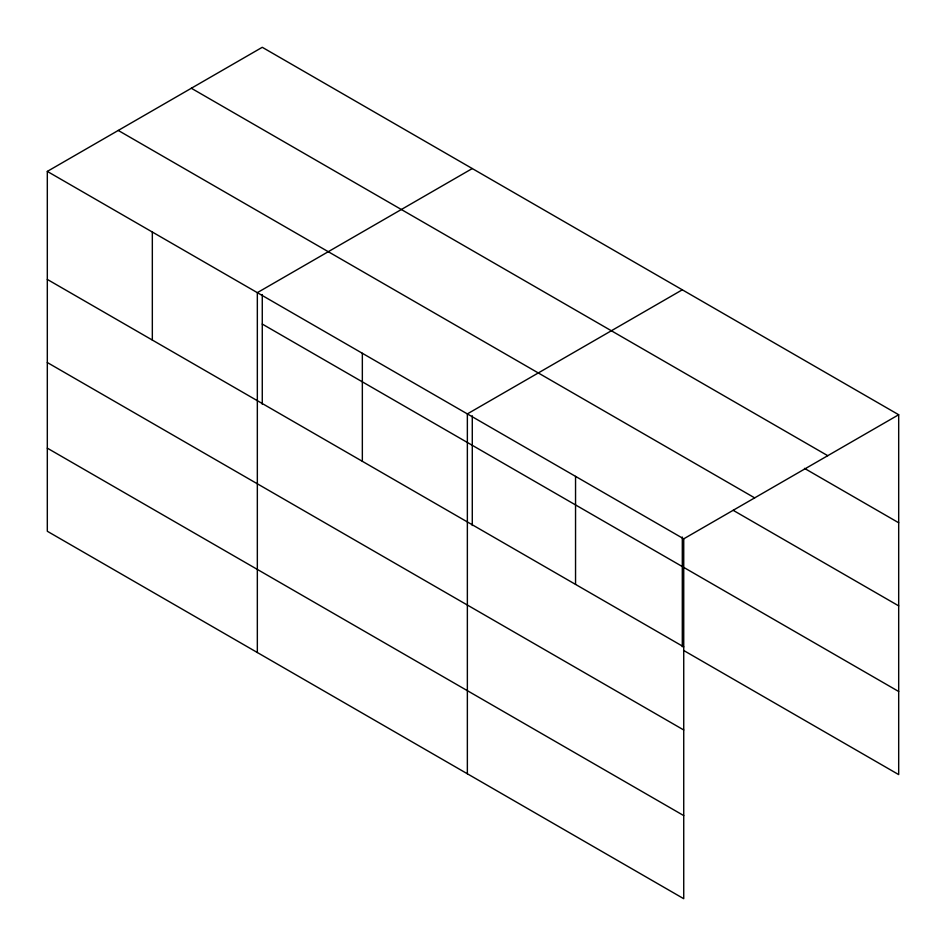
<?xml version="1.0" encoding="UTF-8"?>
<svg xmlns="http://www.w3.org/2000/svg" width="946" height="946" viewBox="0 0 946 946"><rect width="100%" height="100%" fill="white"/><g stroke="black" fill="none" stroke-linecap="round" stroke-linejoin="round"><path stroke-width="1.42" d="M683.733 729.969L683.733 538.83L47.312 171.403L47.312 531.262L683.733 898.7L683.733 729.969L47.312 362.531M683.568 650.41L898.688 774.597L898.688 414.738L262.267 47.3L47.312 171.403M472.279 168.554L257.336 292.657L257.336 652.515M682.303 289.807L467.359 413.899L467.359 773.769M683.733 538.83L898.688 414.738M191.329 88.25L827.75 455.688M804.49 468.376L898.688 522.76M118.25 130.442L754.672 497.88M733.209 510.332L898.688 605.866M262.267 324.064L898.688 691.491M47.312 279.425L683.733 646.863M47.312 448.156L683.733 815.594M682.303 537.044L682.303 646.757M575.546 476.37L575.546 584.392M472.279 415.791L472.279 525.503M362.342 353.272L362.342 461.305M262.267 294.537L262.267 404.249M152.33 232.03L152.33 340.052"/></g></svg>
